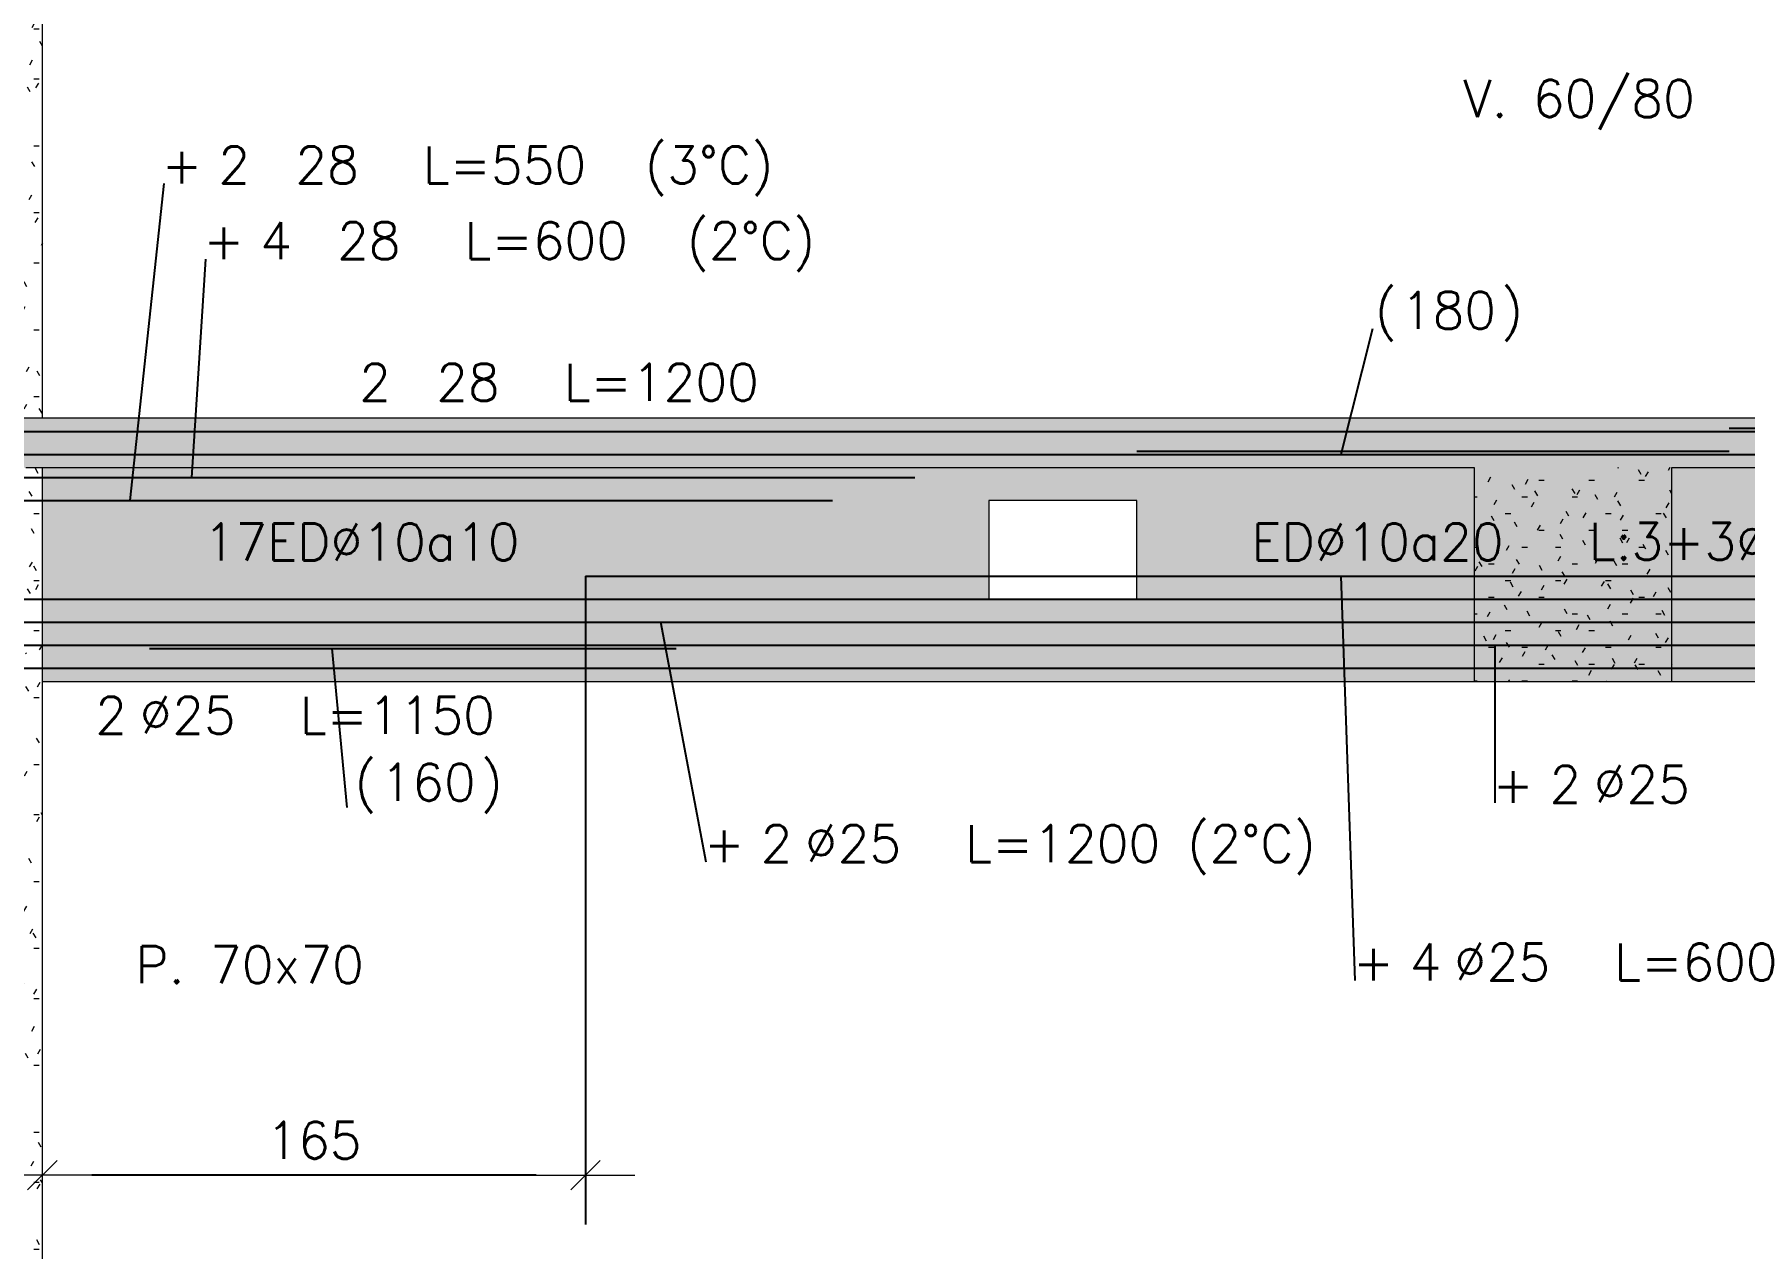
# Model space of a CAD drawing. Extents: x -3544 to 11711, y -11366 to 8565.
# Drawn here: x 2419 to 2939, y 2767 to 3136 of the extents above; entities that cross this region are included whole.
import ezdxf
from ezdxf.enums import TextEntityAlignment as Align

# ---------------------------------------------------------------- set-up
doc = ezdxf.new("R2010")
doc.units = 0
doc.header["$LTSCALE"] = 30
doc.header["$MEASUREMENT"] = 0
doc.linetypes.add('EJE2$0$RLE-PROYECCION', pattern=[0.71438, 0.47625, -0.23813])
doc.layers.get('0').update_dxf_attribs({"linetype": 'CONTINUOUS'})
doc.layers.add('EJE2$0$RLA-ACHURADO', color=30, linetype='EJE2$0$RLE-PROYECCION', lineweight=15, transparency=0.7)
for name, color, linetype, lineweight in [('EJE2$0$RLA-CONTORNO', 30, 'CONTINUOUS', 15), ('EJE2$0$RLA-COTAS', 7, 'CONTINUOUS', 9), ('EJE2$0$RLA-TEXTOS-1', 9, 'CONTINUOUS', 9)]:
    doc.layers.add(name, color=color, linetype=linetype, lineweight=lineweight)
doc.layers.add('EJE2$0$RLA-FE', color=7, linetype='CONTINUOUS')
doc.layers.add('EJE2$0$RLA-TEXTOS-FE', color=9, linetype='CONTINUOUS')
doc.styles.add('EJE2$0$RomanS', font='romans.shx', dxfattribs={"height": 11.25})
doc.dimstyles.new('EJE2$0$ING-50', dxfattribs={"dimscale": 50, "dimtxt": 0.27, "dimasz": 0.3, "dimexe": 0, "dimexo": 0, "dimgap": 0.1, "dimtad": 1, "dimdec": 1, "dimzin": 12, "dimdsep": 46, "dimtxsty": 'EJE2$0$RomanS', "dimblk": 'EJE2$0$TICK1', "dimblk1": 'EJE2$0$TICK1', "dimblk2": 'EJE2$0$TICK1', "dimcen": 0.09, "dimclrd": 2, "dimclre": 1, "dimclrt": 3, "dimadec": 0, "dimazin": 0, "dimtfac": 1, "dimtdec": 0, "dimtix": 1, "dimtmove": 2, "dimatfit": 3, "dimldrblk": 'EJE2$0$TICK1', "dimfxl": 0, "dimfxlon": 1, "dimtolj": 1, "dimtzin": 0, "dimarcsym": 0})
pattern_1 = [(0, (-1898.762, -1266.802), (20.32, 5.08), [1.676, -13.564, 1.676, -13.564, -81.28]), (0, (-1898.762, -1266.802), (20.32, 5.08), [-30.48, 1.676, -28.804, 1.676, -13.564, -35.56]), (0, (-1898.762, -1266.802), (20.32, 5.08), [-76.2, 1.676, -8.484, 1.676, -23.724]), (120, (-1891.142, -1264.262), (-14.559409, 15.057636), [1.676, -13.564, 1.676, -13.564, -81.28]), (120, (-1891.142, -1264.262), (-14.559409, 15.057636), [-30.48, 1.676, -28.804, 1.676, -13.564, -35.56]), (120, (-1891.142, -1264.262), (-14.559409, 15.057636), [-76.2, 1.676, -8.484, 1.676, -23.724]), (240, (-1888.602, -1254.102), (-5.760591, -20.137636), [1.676, -13.564, 1.676, -13.564, -81.28]), (240, (-1888.602, -1254.102), (-5.760591, -20.137636), [-30.48, 1.676, -28.804, 1.676, -13.564, -35.56]), (240, (-1888.602, -1254.102), (-5.760591, -20.137636), [-76.2, 1.676, -8.484, 1.676, -23.724])]

# ---------------------------------------------------------------- blocks, each defined once
blk = doc.blocks.new('*U246')
at = {"layer": 'EJE2$0$RLA-FE'}
blk.add_line((0, 0), (1118.21, 0), dxfattribs=at)
at = {"layer": 'EJE2$0$RLA-FE', "color": 3, "style": 'EJE2$0$RomanS', "flags": 8}
for tag, p in [('F=', (598.99, 9.32)), ('NUM', (613.39, 9.32))]:
    blk.add_attdef(tag, text='', height=11.25, dxfattribs=at).set_placement(p, align=Align.RIGHT)
at = {"layer": 'EJE2$0$RLA-FE', "color": 3, "style": 'EJE2$0$RomanS'}
for tag, p, flags in [('PHI', (617.29, 9.54), 14), ('DIAM', (627.15, 9.32), 12), ('MINUS', (649.16, 9.32), 13), ('MARK', (662.56, 9.32), 13), ('TEXTO_FE1', (665.86, 9.32), 8), ('TEXTO_FE2', (733.38, 9.34), 8), ('TIPO', (598.8, -75.78), 13), ('NVECES', (584.93, -94.72), 13), ('NUMFE', (588.86, -114.48), 13), ('CAPA', (597.06, -133.6), 13), ('DESPLAZA', (278.34, -151.59), 13), ('ESPACIO', (284.39, -169.95), 13), ('CANT', (298.23, -188.75), 13)]:
    blk.add_attdef(tag, p, '', height=11.25, dxfattribs=dict(at, flags=flags))
blk = doc.blocks.new('*U242')
at = {"layer": 'EJE2$0$RLA-FE'}
for q in [(0, 0), (1068.21, 0)]:
    blk.add_line((0, 0), q, dxfattribs=at)
at = {"layer": 'EJE2$0$RLA-FE', "color": 3, "style": 'EJE2$0$RomanS', "flags": 8}
for tag, p in [('F=', (546.1, 9.32)), ('NUM', (560.51, 9.32))]:
    blk.add_attdef(tag, text='', height=11.25, dxfattribs=at).set_placement(p, align=Align.RIGHT)
at = {"layer": 'EJE2$0$RLA-FE', "color": 3, "style": 'EJE2$0$RomanS'}
for tag, p, flags in [('PHI', (564.41, 9.54), 14), ('DIAM', (574.26, 9.32), 12), ('MINUS', (596.28, 9.32), 13), ('MARK', (609.68, 9.32), 13), ('TEXTO_FE1', (612.98, 9.32), 8), ('TEXTO_FE2', (680.5, 9.34), 8), ('TIPO', (573.8, -75.78), 13), ('NVECES', (559.93, -94.72), 13), ('NUMFE', (563.86, -114.48), 13), ('CAPA', (572.06, -133.6), 13), ('DESPLAZA', (278.34, -151.59), 13), ('ESPACIO', (284.39, -169.95), 13), ('CANT', (298.23, -188.75), 13)]:
    blk.add_attdef(tag, p, '', height=11.25, dxfattribs=dict(at, flags=flags))
blk = doc.blocks.new('*U37')
at = {"layer": 'EJE2$0$RLA-FE', "color": 6}
blk.add_line((0, 1), (180, 1), dxfattribs=at)
at = {"layer": 'EJE2$0$RLA-FE', "color": 3, "style": 'EJE2$0$RomanS', "flags": 8}
for tag, p in [('(', (75.66, 11.14)), ('EMP', (94.68, 11.14)), (')', (113.99, 11.14))]:
    blk.add_attdef(tag, text='', height=11.25, dxfattribs=at).set_placement(p, align=Align.CENTER)
blk = doc.blocks.new('*U245')
at = {"layer": 'EJE2$0$RLA-FE'}
for p, q in [((0, 0), (1118.21, 0)), ((1118.21, 0), (1168.21, 0)), ((1168.21, 0), (1200, 0)), ((1200, 0), (1200, 0))]:
    blk.add_line(p, q, dxfattribs=at)
at = {"layer": 'EJE2$0$RLA-FE', "color": 3, "style": 'EJE2$0$RomanS', "flags": 8}
for tag, p in [('F=', (440.58, 36.32)), ('NUM', (454.99, 36.32))]:
    blk.add_attdef(tag, text='', height=11.25, dxfattribs=at).set_placement(p, align=Align.RIGHT)
at = {"layer": 'EJE2$0$RLA-FE', "color": 3, "style": 'EJE2$0$RomanS'}
for tag, p, flags in [('PHI', (458.88, 36.54), 14), ('DIAM', (468.74, 36.32), 12), ('MINUS', (490.76, 36.32), 13), ('MARK', (504.15, 36.32), 13), ('TEXTO_FE1', (507.45, 36.32), 8), ('TEXTO_FE2', (574.97, 36.34), 8), ('TIPO', (598.8, -75.78), 13), ('NVECES', (584.93, -94.72), 13), ('NUMFE', (588.86, -114.48), 13), ('CAPA', (597.06, -133.6), 13), ('DESPLAZA', (278.34, -151.59), 13), ('ESPACIO', (284.39, -169.95), 13), ('CANT', (298.23, -188.75), 13)]:
    blk.add_attdef(tag, p, '', height=11.25, dxfattribs=dict(at, flags=flags))
blk = doc.blocks.new('*U241')
at = {"layer": 'EJE2$0$RLA-FE'}
for q in [(0, 0), (1068.21, 0)]:
    blk.add_line((0, 0), q, dxfattribs=at)
at = {"layer": 'EJE2$0$RLA-FE', "color": 3, "style": 'EJE2$0$RomanS', "flags": 8}
for tag, p in [('F=', (421.48, 36.32)), ('NUM', (435.89, 36.32))]:
    blk.add_attdef(tag, text='', height=11.25, dxfattribs=at).set_placement(p, align=Align.RIGHT)
at = {"layer": 'EJE2$0$RLA-FE', "color": 3, "style": 'EJE2$0$RomanS'}
for tag, p, flags in [('PHI', (439.78, 36.54), 14), ('DIAM', (449.64, 36.32), 12), ('MINUS', (471.66, 36.32), 13), ('MARK', (485.05, 36.32), 13), ('TEXTO_FE1', (488.35, 36.32), 8), ('TEXTO_FE2', (555.87, 36.34), 8), ('TIPO', (573.8, -75.78), 13), ('NVECES', (559.93, -94.72), 13), ('NUMFE', (563.86, -114.48), 13), ('CAPA', (572.06, -133.6), 13), ('DESPLAZA', (278.34, -151.59), 13), ('ESPACIO', (284.39, -169.95), 13), ('CANT', (298.23, -188.75), 13)]:
    blk.add_attdef(tag, p, '', height=11.25, dxfattribs=dict(at, flags=flags))
blk = doc.blocks.new('*U42')
at = {"layer": 'EJE2$0$RLA-FE', "color": 6}
blk.add_line((0, 1), (180, 1), dxfattribs=at)
at = {"layer": 'EJE2$0$RLA-FE', "color": 3, "style": 'EJE2$0$RomanS', "flags": 8}
for tag, p in [('(', (75.66, 38.14)), ('EMP', (94.68, 38.14)), (')', (113.99, 38.14))]:
    blk.add_attdef(tag, text='', height=11.25, dxfattribs=at).set_placement(p, align=Align.CENTER)
blk = doc.blocks.new('*U247')
at = {"layer": 'EJE2$0$RLA-FE'}
for p, q in [((0, 0), (518.21, 0)), ((518.21, 0), (568.21, 0)), ((568.21, 0), (600, 0)), ((600, 0), (600, 0))]:
    blk.add_line(p, q, dxfattribs=at)
at = {"layer": 'EJE2$0$RLA-FE', "color": 3, "style": 'EJE2$0$RomanS', "flags": 8}
for tag, p in [('F=', (396.37, 66.32)), ('NUM', (410.78, 66.32))]:
    blk.add_attdef(tag, text='', height=11.25, dxfattribs=at).set_placement(p, align=Align.RIGHT)
at = {"layer": 'EJE2$0$RLA-FE', "color": 3, "style": 'EJE2$0$RomanS'}
for tag, p, flags in [('PHI', (414.68, 66.54), 14), ('DIAM', (424.53, 66.32), 12), ('MINUS', (446.55, 66.32), 13), ('MARK', (459.94, 66.32), 13), ('TEXTO_FE1', (463.24, 66.32), 8), ('TEXTO_FE2', (530.76, 66.34), 8), ('TIPO', (298.8, -75.78), 13), ('NVECES', (284.93, -94.72), 13), ('NUMFE', (288.86, -114.48), 13), ('CAPA', (297.06, -133.6), 13), ('DESPLAZA', (278.34, -151.59), 13), ('ESPACIO', (284.39, -169.95), 13), ('CANT', (298.23, -188.75), 13)]:
    blk.add_attdef(tag, p, '', height=11.25, dxfattribs=dict(at, flags=flags))
blk = doc.blocks.new('*U248')
at = {"layer": 'EJE2$0$RLA-FE'}
for p, q in [((0, 0), (468.21, 0)), ((468.21, 0), (518.21, 0)), ((518.21, 0), (550, 0)), ((550, 0), (550, 0))]:
    blk.add_line(p, q, dxfattribs=at)
at = {"layer": 'EJE2$0$RLA-FE', "color": 3, "style": 'EJE2$0$RomanS', "flags": 8}
for tag, p in [('F=', (358.67, 96.32)), ('NUM', (373.08, 96.32))]:
    blk.add_attdef(tag, text='', height=11.25, dxfattribs=at).set_placement(p, align=Align.RIGHT)
at = {"layer": 'EJE2$0$RLA-FE', "color": 3, "style": 'EJE2$0$RomanS'}
for tag, p, flags in [('PHI', (376.97, 96.54), 14), ('DIAM', (386.83, 96.32), 12), ('MINUS', (408.85, 96.32), 13), ('MARK', (422.24, 96.32), 13), ('TEXTO_FE1', (425.54, 96.32), 8), ('TEXTO_FE2', (493.06, 96.34), 8), ('TIPO', (273.8, -75.78), 13), ('NVECES', (259.93, -94.72), 13), ('NUMFE', (263.86, -114.48), 13), ('CAPA', (272.06, -133.6), 13), ('DESPLAZA', (278.34, -151.59), 13), ('ESPACIO', (284.39, -169.95), 13), ('CANT', (298.23, -188.75), 13)]:
    blk.add_attdef(tag, p, '', height=11.25, dxfattribs=dict(at, flags=flags))
blk = doc.blocks.new('*U258')
at = {"layer": 'EJE2$0$RLA-FE'}
blk.add_line((0, 0), (1068.21, 0), dxfattribs=at)
at = {"layer": 'EJE2$0$RLA-FE', "color": 3, "style": 'EJE2$0$RomanS', "flags": 8}
for tag, p in [('F=', (368.78, -19.89)), ('NUM', (383.19, -19.89))]:
    blk.add_attdef(tag, text='', height=11.25, dxfattribs=at).set_placement(p, align=Align.RIGHT)
at = {"layer": 'EJE2$0$RLA-FE', "color": 3, "style": 'EJE2$0$RomanS'}
for tag, p, flags in [('PHI', (387.09, -19.68), 12), ('DIAM', (396.94, -19.89), 12), ('MINUS', (418.96, -19.89), 13), ('MARK', (432.35, -19.89), 13), ('TEXTO_FE1', (435.65, -19.89), 8), ('TEXTO_FE2', (503.18, -19.88), 8), ('TIPO', (573.8, -57.92), 13), ('NVECES', (559.93, -76.86), 13), ('NUMFE', (563.86, -96.62), 13), ('CAPA', (572.06, -115.74), 13), ('DESPLAZA', (277.18, -134.17), 13), ('ESPACIO', (283.22, -152.53), 13), ('CANT', (297.06, -171.33), 13)]:
    blk.add_attdef(tag, p, '', height=11.25, dxfattribs=dict(at, flags=flags))
blk = doc.blocks.new('*U60')
at = {"layer": 'EJE2$0$RLA-FE'}
for p, q in [((0, 0), (1068.21, 0)), ((1068.21, 0), (1118.21, 0)), ((1118.21, 0), (1150, 0)), ((1150, 0), (1150, 0))]:
    blk.add_line(p, q, dxfattribs=at)
at = {"layer": 'EJE2$0$RLA-FE', "color": 3, "style": 'EJE2$0$RomanS', "flags": 8}
for tag, p in [('F=', (483.44, -47.89)), ('NUM', (497.85, -47.89))]:
    blk.add_attdef(tag, text='', height=11.25, dxfattribs=at).set_placement(p, align=Align.RIGHT)
at = {"layer": 'EJE2$0$RLA-FE', "color": 3, "style": 'EJE2$0$RomanS'}
for tag, p, flags in [('PHI', (501.74, -47.68), 12), ('DIAM', (511.6, -47.89), 12), ('MINUS', (533.62, -47.89), 13), ('MARK', (547.01, -47.89), 13), ('TEXTO_FE1', (550.31, -47.89), 8), ('TEXTO_FE2', (617.83, -47.88), 8), ('TIPO', (573.8, -57.92), 13), ('NVECES', (559.93, -76.86), 13), ('NUMFE', (563.86, -96.62), 13), ('CAPA', (572.06, -115.74), 13), ('DESPLAZA', (277.18, -134.17), 13), ('ESPACIO', (283.22, -152.53), 13), ('CANT', (297.06, -171.33), 13)]:
    blk.add_attdef(tag, p, '', height=11.25, dxfattribs=dict(at, flags=flags))
blk = doc.blocks.new('*U260')
at = {"layer": 'EJE2$0$RLA-FE'}
for q in [(0, 0), (1068.21, 0)]:
    blk.add_line((0, 0), q, dxfattribs=at)
at = {"layer": 'EJE2$0$RLA-FE', "color": 3, "style": 'EJE2$0$RomanS', "flags": 8}
for tag, p in [('F=', (420.6, -47.89)), ('NUM', (435.01, -47.89))]:
    blk.add_attdef(tag, text='', height=11.25, dxfattribs=at).set_placement(p, align=Align.RIGHT)
at = {"layer": 'EJE2$0$RLA-FE', "color": 3, "style": 'EJE2$0$RomanS'}
for tag, p, flags in [('PHI', (438.91, -47.68), 12), ('DIAM', (448.76, -47.89), 12), ('MINUS', (470.78, -47.89), 13), ('MARK', (484.17, -47.89), 13), ('TEXTO_FE1', (487.47, -47.89), 8), ('TEXTO_FE2', (555, -47.88), 8), ('TIPO', (573.8, -57.92), 13), ('NVECES', (559.93, -76.86), 13), ('NUMFE', (563.86, -96.62), 13), ('CAPA', (572.06, -115.74), 13), ('DESPLAZA', (277.18, -134.17), 13), ('ESPACIO', (283.22, -152.53), 13), ('CANT', (297.06, -171.33), 13)]:
    blk.add_attdef(tag, p, '', height=11.25, dxfattribs=dict(at, flags=flags))
blk = doc.blocks.new('*U62')
at = {"layer": 'EJE2$0$RLA-FE', "color": 6}
blk.add_line((0, -1), (160, -1), dxfattribs=at)
at = {"layer": 'EJE2$0$RLA-FE', "color": 3, "style": 'EJE2$0$RomanS', "flags": 8}
for tag, p in [('(', (65.66, -47.26)), ('EMP', (84.68, -47.26)), (')', (103.99, -47.26))]:
    blk.add_attdef(tag, text='', height=11.25, dxfattribs=at).set_placement(p, align=Align.CENTER)
blk = doc.blocks.new('*U70')
at = {"layer": 'EJE2$0$RLA-FE'}
blk.add_line((0, 0), (1118.21, 0), dxfattribs=at)
at = {"layer": 'EJE2$0$RLA-FE', "color": 3, "style": 'EJE2$0$RomanS'}
for tag, p, flags in [('TIPO', (598.8, -57.92), 13), ('PHI', (526.74, -72.68), 12), ('DIAM', (536.6, -72.89), 12), ('MINUS', (558.62, -72.89), 13), ('MARK', (572.01, -72.89), 13), ('TEXTO_FE1', (575.31, -72.89), 8), ('TEXTO_FE2', (642.83, -72.88), 8), ('NVECES', (584.93, -76.86), 13), ('NUMFE', (588.86, -96.62), 13), ('CAPA', (597.06, -115.74), 13), ('DESPLAZA', (277.18, -134.17), 13), ('ESPACIO', (283.22, -152.53), 13), ('CANT', (297.06, -171.33), 13)]:
    blk.add_attdef(tag, p, '', height=11.25, dxfattribs=dict(at, flags=flags))
at = {"layer": 'EJE2$0$RLA-FE', "color": 3, "style": 'EJE2$0$RomanS', "flags": 8}
for tag, p in [('F=', (508.44, -72.89)), ('NUM', (522.85, -72.89))]:
    blk.add_attdef(tag, text='', height=11.25, dxfattribs=at).set_placement(p, align=Align.RIGHT)
blk = doc.blocks.new('*U257')
at = {"layer": 'EJE2$0$RLA-FE'}
for p, q in [((0, 0), (1118.21, 0)), ((1118.21, 0), (1168.21, 0)), ((1168.21, 0), (1200, 0)), ((1200, 0), (1200, 0))]:
    blk.add_line(p, q, dxfattribs=at)
at = {"layer": 'EJE2$0$RLA-FE', "color": 3, "style": 'EJE2$0$RomanS'}
for tag, p, flags in [('TIPO', (598.8, -57.92), 13), ('NVECES', (584.93, -76.86), 13), ('PHI', (489.9, -97.68), 12), ('DIAM', (499.75, -97.89), 12), ('MINUS', (521.77, -97.89), 13), ('MARK', (535.17, -97.89), 13), ('TEXTO_FE1', (538.47, -97.89), 8), ('NUMFE', (588.86, -96.62), 13), ('TEXTO_FE2', (605.99, -97.88), 8), ('CAPA', (597.06, -115.74), 13), ('DESPLAZA', (277.18, -134.17), 13), ('ESPACIO', (283.22, -152.53), 13), ('CANT', (297.06, -171.33), 13)]:
    blk.add_attdef(tag, p, '', height=11.25, dxfattribs=dict(at, flags=flags))
at = {"layer": 'EJE2$0$RLA-FE', "color": 3, "style": 'EJE2$0$RomanS', "flags": 8}
for tag, p in [('F=', (471.59, -97.89)), ('NUM', (486, -97.89))]:
    blk.add_attdef(tag, text='', height=11.25, dxfattribs=at).set_placement(p, align=Align.RIGHT)
blk = doc.blocks.new('*U76')
at = {"layer": 'EJE2$0$RLA-FE'}
for q in [(0, 0), (1068.21, 0)]:
    blk.add_line((0, 0), q, dxfattribs=at)
at = {"layer": 'EJE2$0$RLA-FE', "color": 3, "style": 'EJE2$0$RomanS'}
for tag, p, flags in [('TIPO', (573.8, -57.92), 13), ('NVECES', (559.93, -76.86), 13), ('PHI', (501.74, -97.68), 12), ('DIAM', (511.6, -97.89), 12), ('MINUS', (533.62, -97.89), 13), ('MARK', (547.01, -97.89), 13), ('TEXTO_FE1', (550.31, -97.89), 8), ('NUMFE', (563.86, -96.62), 13), ('TEXTO_FE2', (617.83, -97.88), 8), ('CAPA', (572.06, -115.74), 13), ('DESPLAZA', (277.18, -134.17), 13), ('ESPACIO', (283.22, -152.53), 13), ('CANT', (297.06, -171.33), 13)]:
    blk.add_attdef(tag, p, '', height=11.25, dxfattribs=dict(at, flags=flags))
at = {"layer": 'EJE2$0$RLA-FE', "color": 3, "style": 'EJE2$0$RomanS', "flags": 8}
for tag, p in [('F=', (483.44, -97.89)), ('NUM', (497.85, -97.89))]:
    blk.add_attdef(tag, text='', height=11.25, dxfattribs=at).set_placement(p, align=Align.RIGHT)
blk = doc.blocks.new('*U259')
at = {"layer": 'EJE2$0$RLA-FE'}
for q in [(0, 0), (518.21, 0)]:
    blk.add_line((0, 0), q, dxfattribs=at)
at = {"layer": 'EJE2$0$RLA-FE', "color": 3, "style": 'EJE2$0$RomanS'}
for tag, p, flags in [('TIPO', (298.8, -57.92), 13), ('NVECES', (284.93, -76.86), 13), ('NUMFE', (288.86, -96.62), 13), ('CAPA', (297.06, -115.74), 13), ('PHI', (263.94, -122.68), 12), ('DIAM', (273.8, -122.89), 12), ('MINUS', (295.81, -122.89), 13), ('MARK', (309.21, -122.89), 13), ('TEXTO_FE1', (312.51, -122.89), 8), ('TEXTO_FE2', (380.03, -122.88), 8), ('DESPLAZA', (277.18, -134.17), 13), ('ESPACIO', (283.22, -152.53), 13), ('CANT', (297.06, -171.33), 13)]:
    blk.add_attdef(tag, p, '', height=11.25, dxfattribs=dict(at, flags=flags))
at = {"layer": 'EJE2$0$RLA-FE', "color": 3, "style": 'EJE2$0$RomanS', "flags": 8}
for tag, p in [('F=', (245.64, -122.89)), ('NUM', (260.04, -122.89))]:
    blk.add_attdef(tag, text='', height=11.25, dxfattribs=at).set_placement(p, align=Align.RIGHT)
blk = doc.blocks.new('EJE2$0$TICK1')
for points in [[(-1, 0), (1, 0)], [(-0.3, -0.3), (0.3, 0.3)]]:
    blk.add_lwpolyline(points)
blk = doc.blocks.new('*D132')
at = {"layer": 'EJE2$0$RLA-COTAS', "color": 2, "lineweight": -2, "transparency": 16777216}
blk.add_line((-209.52, 557), (-344.52, 557), dxfattribs=at)
at = {"layer": 'EJE2$0$RLA-COTAS', "color": 2, "lineweight": -2, "transparency": 16777216, "xscale": 15, "yscale": 15, "zscale": 15, "rotation": 180}
blk.add_blockref('EJE2$0$TICK1', (-359.52, 557), dxfattribs=at)
at = {"layer": 'EJE2$0$RLA-COTAS', "color": 2, "lineweight": -2, "transparency": 16777216, "xscale": 15, "yscale": 15, "zscale": 15}
blk.add_blockref('EJE2$0$TICK1', (-194.52, 557), dxfattribs=at)
at = {"layer": 'EJE2$0$RLA-COTAS', "color": 3, "transparency": 16777216, "insert": (-277.02, 567.62), "char_height": 11.25, "attachment_point": 5, "style": 'EJE2$0$RomanS'}
blk.add_mtext('\\A1;165', dxfattribs=at)
blk = doc.blocks.new('EJE2')
at = {"layer": 'EJE2$0$RLA-ACHURADO'}
h = blk.add_hatch(dxfattribs=at)
h.set_pattern_fill('FP_1', color=256, style=0, pattern_type=2)
h.set_pattern_definition(pattern_1)
h.paths.add_polyline_path([(-364.52, 787), (-359.52, 787), (-359.52, 1173), (-364.52, 1173), (-364.52, 1108), (-424.52, 1108), (-424.52, 1173), (-429.52, 1173), (-429.52, 787), (-424.52, 787)], flags=0)
h = blk.add_hatch(dxfattribs=at)
h.set_pattern_fill('FP_1', color=256, style=0, pattern_type=2)
h.set_pattern_definition(pattern_1)
h.paths.add_polyline_path([(-30.16, 772), (2135.48, 772), (2135.48, 787), (-1734.52, 787), (-1734.52, 772), (-726.61, 772)], flags=0)
h.paths.add_polyline_path([(-2429.52, 772), (-2054.52, 772), (-2054.52, 787), (-2429.52, 787)], flags=0)
h = blk.add_hatch(dxfattribs=at)
h.set_pattern_fill('FP_1', color=256, style=0, pattern_type=2)
h.set_pattern_definition(pattern_1)
h.paths.add_polyline_path([(-364.52, 391), (-359.52, 391), (-359.52, 772), (-364.52, 772), (-364.52, 707), (-424.52, 707), (-424.52, 772), (-429.52, 772), (-429.52, 391), (-424.52, 391)], flags=0)
h = blk.add_hatch(dxfattribs=at)
h.set_pattern_fill('FP_1', color=256, style=0, pattern_type=2)
h.set_pattern_definition([(0, (101.238, -1675.1674), (20.32, 5.08), [1.676, -13.564, 1.676, -13.564, -81.28]), (0, (101.238, -1675.1674), (20.32, 5.08), [-30.48, 1.676, -28.804, 1.676, -13.564, -35.56]), (0, (101.238, -1675.1674), (20.32, 5.08), [-76.2, 1.676, -8.484, 1.676, -23.724]), (120, (108.858, -1672.6274), (-14.559409, 15.057636), [1.676, -13.564, 1.676, -13.564, -81.28]), (120, (108.858, -1672.6274), (-14.559409, 15.057636), [-30.48, 1.676, -28.804, 1.676, -13.564, -35.56]), (120, (108.858, -1672.6274), (-14.559409, 15.057636), [-76.2, 1.676, -8.484, 1.676, -23.724]), (240, (111.398, -1662.4674), (-5.760591, -20.137636), [1.676, -13.564, 1.676, -13.564, -81.28]), (240, (111.398, -1662.4674), (-5.760591, -20.137636), [-30.48, 1.676, -28.804, 1.676, -13.564, -35.56]), (240, (111.398, -1662.4674), (-5.760591, -20.137636), [-76.2, 1.676, -8.484, 1.676, -23.724])])
h.paths.add_polyline_path([(237.98, 762), (282.98, 762), (282.98, 732), (237.98, 732)])
h.paths.add_polyline_path([(570.48, 707), (570.48, 772), (-359.52, 772), (-359.52, 707)])
h.paths.add_polyline_path([(-27.02, 762), (-27.02, 732), (-72.02, 732), (-72.02, 762)])
h = blk.add_hatch(dxfattribs=at)
h.set_pattern_fill('FP_1', color=256, style=0, pattern_type=2)
h.set_pattern_definition(pattern_1)
h.paths.add_polyline_path([(135.48, 707), (135.48, 772), (75.48, 772), (75.48, 707)], flags=0)
at = {"layer": 'EJE2$0$RLA-CONTORNO'}
for p, q in [((-359.52, 787), (-359.52, 1173)), ((2720.48, 787), (-1734.52, 787)), ((-364.52, 772), (75.48, 772)), ((-359.52, 391), (-359.52, 772)), ((75.48, 772), (75.48, 707)), ((135.48, 772), (575.48, 772)), ((135.48, 707), (135.48, 772)), ((-359.52, 707), (75.48, 707)), ((75.48, 707), (135.48, 707)), ((135.48, 707), (570.48, 707))]:
    blk.add_line(p, q, dxfattribs=at)
blk.add_lwpolyline([(-72.02, 732), (-27.02, 732), (-27.02, 762), (-72.02, 762)], close=True, dxfattribs=at)
at = {"layer": 'EJE2$0$RLA-FE', "color": 2}
for p, q in [((-322.64, 858.32), (-332.93, 762)), ((-309.93, 835.32), (-314.18, 769)), ((44.62, 814.14), (34.99, 776)), ((39.33, 616.11), (35.03, 739)), ((-157.86, 652.11), (-171.59, 725)), ((81.8, 670.11), (81.8, 718)), ((-266.93, 668.71), (-271.52, 717))]:
    blk.add_line(p, q, dxfattribs=at)
at = {"layer": 'EJE2$0$RLA-FE', "color": 1}
blk.add_line((-194.52, 739), (-194.52, 542), dxfattribs=at)
at = {"layer": 'EJE2$0$RLA-FE'}
ref = blk.add_blockref('*U248', (-669.52, 762), dxfattribs=at)
ref.add_attrib('DIAM', '28', (-282.69, 858.32), dxfattribs={"color": 3, "height": 11.25, "style": 'EJE2$0$RomanS'})
ref.add_attrib('NUM', '2', dxfattribs={"color": 3, "height": 11.25, "style": 'EJE2$0$RomanS'}).set_placement((-296.44, 858.32), align=Align.RIGHT)
ref.add_attrib('TEXTO_FE1', 'L=550', (-243.98, 858.32), dxfattribs={"color": 3, "height": 11.25, "style": 'EJE2$0$RomanS'})
ref.add_attrib('TEXTO_FE2', '(3°C)', (-176.46, 858.34), dxfattribs={"color": 3, "height": 11.25, "style": 'EJE2$0$RomanS'})
ref.add_attrib('F=', '+', dxfattribs={"color": 3, "height": 11.25, "style": 'EJE2$0$RomanS'}).set_placement((-310.85, 858.32), align=Align.RIGHT)
ref = blk.add_blockref('*U247', (-694.52, 769), dxfattribs=at)
ref.add_attrib('DIAM', '28', (-269.99, 835.32), dxfattribs={"color": 3, "height": 11.25, "style": 'EJE2$0$RomanS'})
ref.add_attrib('NUM', '4', dxfattribs={"color": 3, "height": 11.25, "style": 'EJE2$0$RomanS'}).set_placement((-283.74, 835.32), align=Align.RIGHT)
ref.add_attrib('TEXTO_FE1', 'L=600', (-231.28, 835.32), dxfattribs={"color": 3, "height": 11.25, "style": 'EJE2$0$RomanS'})
ref.add_attrib('TEXTO_FE2', '(2°C)', (-163.75, 835.34), dxfattribs={"color": 3, "height": 11.25, "style": 'EJE2$0$RomanS'})
ref.add_attrib('F=', '+', dxfattribs={"color": 3, "height": 11.25, "style": 'EJE2$0$RomanS'}).set_placement((-298.15, 835.32), align=Align.RIGHT)
ref = blk.add_blockref('*U42', (-27.02, 776), dxfattribs=at)
ref.add_attrib('EMP', '180', dxfattribs={"color": 3, "height": 11.25, "style": 'EJE2$0$RomanS'}).set_placement((67.66, 814.14), align=Align.CENTER)
ref.add_attrib('(', '(', dxfattribs={"color": 3, "height": 11.25, "style": 'EJE2$0$RomanS'}).set_placement((48.64, 814.14), align=Align.CENTER)
ref.add_attrib(')', ')', dxfattribs={"color": 3, "height": 11.25, "style": 'EJE2$0$RomanS'}).set_placement((86.98, 814.14), align=Align.CENTER)
for name, p in [('*U245', (-1047.02, 776)), ('*U241', (-27.02, 776)), ('*U242', (152.98, 783)), ('*U257', (-1204.52, 732)), ('*U76', (-164.52, 732)), ('*U60', (-1317.02, 718))]:
    blk.add_blockref(name, p, dxfattribs=at)
ref = blk.add_blockref('*U37', (152.98, 783), dxfattribs=at)
ref.add_attrib('EMP', '180', dxfattribs={"color": 3, "height": 11.25, "style": 'EJE2$0$RomanS'}).set_placement((247.66, 794.14), align=Align.CENTER)
ref.add_attrib('(', '(', dxfattribs={"color": 3, "height": 11.25, "style": 'EJE2$0$RomanS'}).set_placement((228.64, 794.14), align=Align.CENTER)
ref.add_attrib(')', ')', dxfattribs={"color": 3, "height": 11.25, "style": 'EJE2$0$RomanS'}).set_placement((266.98, 794.14), align=Align.CENTER)
ref = blk.add_blockref('*U246', (-867.02, 783), dxfattribs=at)
ref.add_attrib('DIAM', '28', (-239.87, 792.32), dxfattribs={"color": 3, "height": 11.25, "style": 'EJE2$0$RomanS'})
ref.add_attrib('NUM', '2', dxfattribs={"color": 3, "height": 11.25, "style": 'EJE2$0$RomanS'}).set_placement((-253.63, 792.32), align=Align.RIGHT)
ref.add_attrib('TEXTO_FE1', 'L=1200', (-201.16, 792.32), dxfattribs={"color": 3, "height": 11.25, "style": 'EJE2$0$RomanS'})
ref = blk.add_blockref('*U259', (-194.52, 739), dxfattribs=at)
ref.add_attrib('DIAM', '25', (79.28, 616.11), dxfattribs={"color": 3, "height": 11.25, "style": 'EJE2$0$RomanS'})
ref.add_attrib('NUM', '4', dxfattribs={"color": 3, "height": 11.25, "style": 'EJE2$0$RomanS'}).set_placement((65.52, 616.11), align=Align.RIGHT)
ref.add_attrib('TEXTO_FE1', 'L=600', (117.99, 616.11), dxfattribs={"color": 3, "height": 11.25, "style": 'EJE2$0$RomanS'})
ref.add_attrib('PHI', '%%C', (69.42, 616.32), dxfattribs={"color": 3, "height": 11.25, "style": 'EJE2$0$RomanS'})
ref.add_attrib('F=', '+', dxfattribs={"color": 3, "height": 11.25, "style": 'EJE2$0$RomanS'}).set_placement((51.12, 616.11), align=Align.RIGHT)
ref = blk.add_blockref('*U70', (-654.52, 725), dxfattribs=at)
ref.add_attrib('DIAM', '25', (-117.92, 652.11), dxfattribs={"color": 3, "height": 11.25, "style": 'EJE2$0$RomanS'})
ref.add_attrib('NUM', '2', dxfattribs={"color": 3, "height": 11.25, "style": 'EJE2$0$RomanS'}).set_placement((-131.67, 652.11), align=Align.RIGHT)
ref.add_attrib('TEXTO_FE1', 'L=1200', (-79.21, 652.11), dxfattribs={"color": 3, "height": 11.25, "style": 'EJE2$0$RomanS'})
ref.add_attrib('TEXTO_FE2', '(2°C)', (-11.69, 652.12), dxfattribs={"color": 3, "height": 11.25, "style": 'EJE2$0$RomanS'})
ref.add_attrib('PHI', '%%C', (-127.77, 652.32), dxfattribs={"color": 3, "height": 11.25, "style": 'EJE2$0$RomanS'})
ref.add_attrib('F=', '+', dxfattribs={"color": 3, "height": 11.25, "style": 'EJE2$0$RomanS'}).set_placement((-146.08, 652.11), align=Align.RIGHT)
ref = blk.add_blockref('*U260', (-327.02, 718), dxfattribs=at)
ref.add_attrib('DIAM', '25', (121.74, 670.11), dxfattribs={"color": 3, "height": 11.25, "style": 'EJE2$0$RomanS'})
ref.add_attrib('NUM', '2', dxfattribs={"color": 3, "height": 11.25, "style": 'EJE2$0$RomanS'}).set_placement((107.99, 670.11), align=Align.RIGHT)
ref.add_attrib('PHI', '%%C', (111.89, 670.32), dxfattribs={"color": 3, "height": 11.25, "style": 'EJE2$0$RomanS'})
ref.add_attrib('F=', '+', dxfattribs={"color": 3, "height": 11.25, "style": 'EJE2$0$RomanS'}).set_placement((93.58, 670.11), align=Align.RIGHT)
ref = blk.add_blockref('*U62', (-327.02, 718), dxfattribs=at)
ref.add_attrib('EMP', '160', dxfattribs={"color": 3, "height": 11.25, "style": 'EJE2$0$RomanS'}).set_placement((-242.34, 670.74), align=Align.CENTER)
ref.add_attrib('(', '(', dxfattribs={"color": 3, "height": 11.25, "style": 'EJE2$0$RomanS'}).set_placement((-261.36, 670.74), align=Align.CENTER)
ref.add_attrib(')', ')', dxfattribs={"color": 3, "height": 11.25, "style": 'EJE2$0$RomanS'}).set_placement((-223.02, 670.74), align=Align.CENTER)
ref = blk.add_blockref('*U258', (-717.02, 711), dxfattribs=at)
ref.add_attrib('DIAM', '25', (-320.08, 691.11), dxfattribs={"color": 3, "height": 11.25, "style": 'EJE2$0$RomanS'})
ref.add_attrib('NUM', '2', dxfattribs={"color": 3, "height": 11.25, "style": 'EJE2$0$RomanS'}).set_placement((-333.83, 691.11), align=Align.RIGHT)
ref.add_attrib('TEXTO_FE1', 'L=1150', (-281.37, 691.11), dxfattribs={"color": 3, "height": 11.25, "style": 'EJE2$0$RomanS'})
ref.add_attrib('PHI', '%%C', (-329.93, 691.32), dxfattribs={"color": 3, "height": 11.25, "style": 'EJE2$0$RomanS'})
at = {"layer": 'EJE2$0$RLA-TEXTOS-1', "char_height": 11.25, "attachment_point": 5, "style": 'EJE2$0$RomanS'}
for s, insert, width, line_spacing_factor in [('V. 60/80', (107.3, 882.27), 77.8962, 0.941778), ('P. 70x70', (-296.57, 620.91), 129.8188, 0.983083)]:
    blk.add_mtext(s, dxfattribs=dict(at, insert=insert, width=width, line_spacing_factor=line_spacing_factor))
at = {"layer": 'EJE2$0$RLA-TEXTOS-FE', "color": 9, "style": 'EJE2$0$RomanS'}
for s, p in [('17ED%%C10a10', (-262.57, 743.8)), ('ED%%C10a20', (46.1, 743.8)), ('L:3+3%%C10', (147.15, 743.95))]:
    blk.add_text(s, height=11.25, dxfattribs=at).set_placement(p, align=Align.CENTER)
at = {"layer": 'EJE2$0$RLA-COTAS'}
dim = blk.add_aligned_dim(p1=(-194.52, 739), p2=(-359.52, 739), distance=182, dimstyle='EJE2$0$ING-50', dxfattribs=at)
dim.commit()
dim.dimension.update_dxf_attribs({"geometry": '*D132', "text_midpoint": (-277.02, 567.62)})

msp = doc.modelspace()

# ---------------------------------------------------------------- block references
msp.add_blockref('EJE2', (2781.39, 2232.23))

doc.saveas('drawing.dxf')
